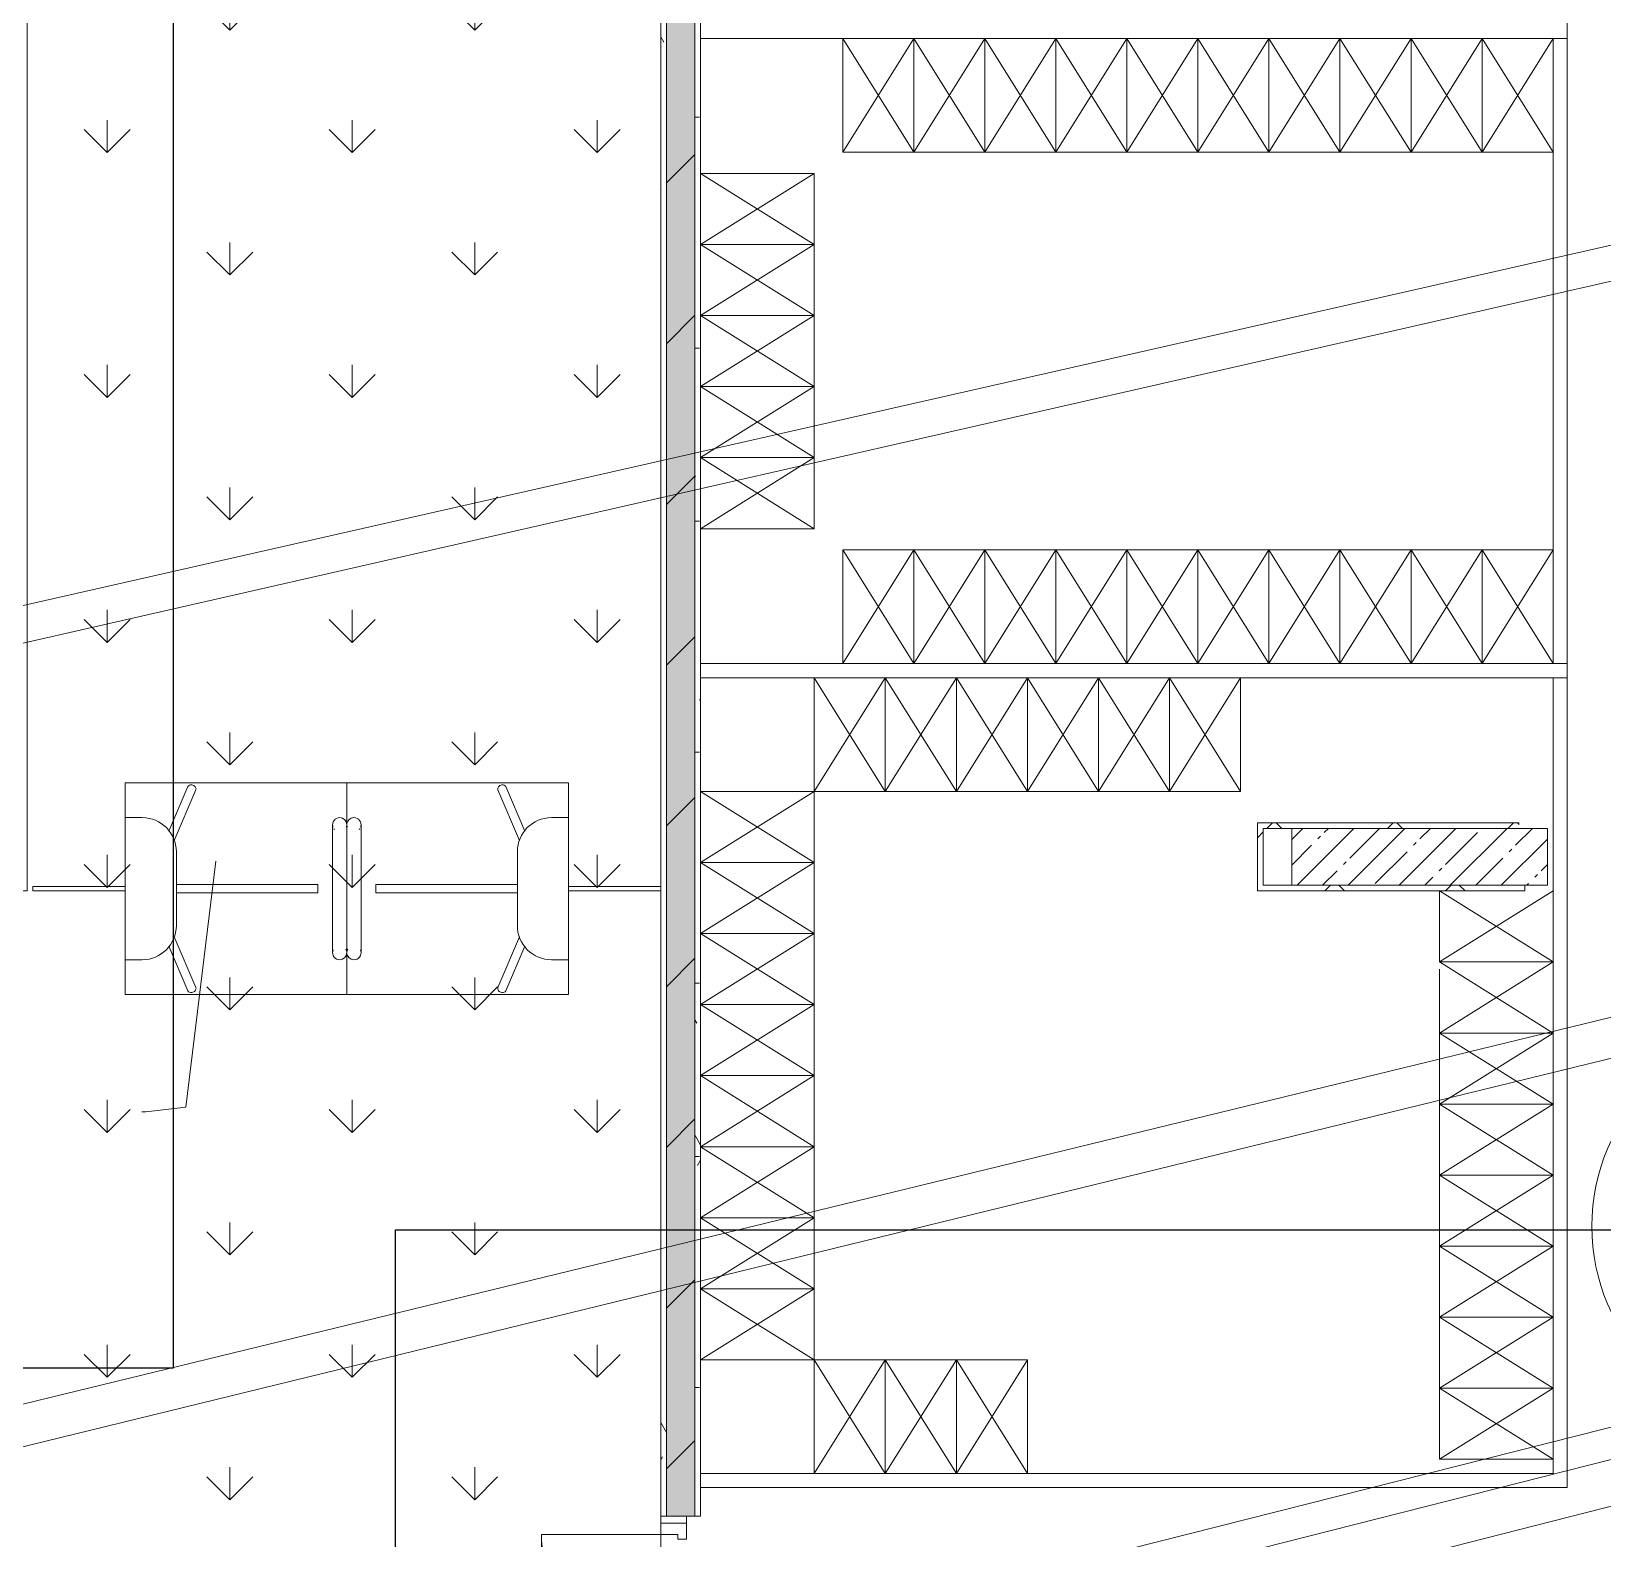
# Model space of a CAD drawing. Header units: millimetres. Extents: x -500089 to 1469082, y -290736 to 166440.
# Drawn here: x 1157119 to 1162648, y -62520 to -57215 of the extents above; entities that cross this region are included whole.
import ezdxf

# ---------------------------------------------------------------- set-up
doc = ezdxf.new("R2010")
doc.units = ezdxf.units.MM
for name, color, linetype, lineweight in [('Аннотация', 7, 'Continuous', 0), ('Двери', 7, 'Continuous', 0), ('Линии', 7, 'Continuous', 0), ('Марки помещений', 7, 'Continuous', 0), ('Несущие колонны', 7, 'Continuous', 0), ('Оборудование', 7, 'Continuous', 0), ('Стены наружные', 7, 'Continuous', 0), ('Стены несущие', 7, 'Continuous', 0), ('Стены отделка', 7, 'Continuous', 0), ('Стены штриховка', 7, 'Continuous', 0), ('экспертиза ДУ пояснения', 6, 'Continuous', 0), ('экспертиза условные обозначения', 1, 'Continuous', 0)]:
    doc.layers.add(name, color=color, linetype=linetype, lineweight=lineweight)
pattern_1 = [(0, (1111853.59, -73570.49), (812.8, 203.2), [67.056, -542.544, 67.056, -542.544, -3251.2]), (0, (1111853.59, -73570.49), (812.8, 203.2), [-1219.2, 67.056, -1152.144, 67.056, -542.544, -1422.4]), (0, (1111853.59, -73570.49), (812.8, 203.2), [-3048, 67.056, -339.344, 67.056, -948.944]), (120, (1112158.39, -73468.89), (-582.3764, 602.30545), [67.056, -542.544, 67.056, -542.544, -3251.2]), (120, (1112158.39, -73468.89), (-582.3764, 602.30545), [-1219.2, 67.056, -1152.144, 67.056, -542.544, -1422.4]), (120, (1112158.39, -73468.89), (-582.3764, 602.30545), [-3048, 67.056, -339.344, 67.056, -948.944]), (240, (1112259.99, -73062.49), (-230.4236, -805.50545), [67.056, -542.544, 67.056, -542.544, -3251.2]), (240, (1112259.99, -73062.49), (-230.4236, -805.50545), [-1219.2, 67.056, -1152.144, 67.056, -542.544, -1422.4]), (240, (1112259.99, -73062.49), (-230.4236, -805.50545), [-3048, 67.056, -339.344, 67.056, -948.944])]
pattern_2 = [(45, (1111853.6, -73570.5), (-212.132, 212.132), []), (135, (1111853.6, -73570.5), (-212.132, -212.132), [])]

# ---------------------------------------------------------------- blocks, each defined once
blk = doc.blocks.new('ASVP_ДверьСтальная_2 полотна - Внутренняя 1320х2000h_полотна_ Г Пр _1200 в чистоте_-4240589-З Этаж 01')
at = {"layer": 'Двери', "lineweight": 18}
for p, q in [((-660, 970), (-600, 970)), ((-660, 70), (-660, 970)), ((-600, 970), (-600, 70)), ((660, 490), (600, 490)), ((600, 490), (600, 70)), ((660, 70), (660, 490)), ((-725, 70), (-700, 70)), ((-725, -20), (-725, 70)), ((-700, 70), (-660, 70)), ((-700, -20), (-700, 70)), ((-700, 70), (-700, -20)), ((-600, 70), (-660, 70)), ((-660, 70), (-660, 10)), ((600, 70), (660, 70)), ((700, 70), (660, 70)), ((660, 70), (660, 10)), ((700, -20), (700, 70)), ((725, 70), (700, 70)), ((700, 70), (700, -20)), ((725, -20), (725, 70)), ((-660, 10), (-644, 10)), ((-644, 10), (-644, -20)), ((660, 10), (644, 10)), ((644, 10), (644, -20)), ((-700, -20), (-725, -20)), ((-644, -20), (-700, -20)), ((644, -20), (700, -20)), ((700, -20), (725, -20))]:
    blk.add_line(p, q, dxfattribs=at)
at = {"layer": 'Двери'}
for centre, radius, start, end in [((-660, 70), 900, 360, 90), ((660, 70), 420, 90, 180)]:
    blk.add_arc(centre, radius, start, end, dxfattribs=at)
blk = doc.blocks.new('ADSK_КолоннаЖБ_Прямоугольная - 200x900 мм-V270-З Этаж 01')
at = {"layer": 'Несущие колонны'}
h = blk.add_hatch(dxfattribs=at)
h.set_pattern_fill('FP_58', color=256, style=0, pattern_type=2)
h.set_pattern_definition([(45, (-50150, -13450), (-89.80256, 89.80256), []), (45, (-50060.2, -13450), (-89.80256, 89.80256), [158.75, -31.75, 13.411, -18.339])])
h.paths.add_polyline_path([(450, -100), (450, 100), (-450, 100), (-450, -100)], flags=0)
at = {"layer": 'Несущие колонны', "lineweight": 18}
for p, q in [((-450, -100), (-450, 100)), ((-450, 100), (450, 100)), ((450, 100), (-450, 100)), ((-450, 100), (-450, -100)), ((450, 100), (450, -100)), ((450, -100), (450, 100)), ((450, -100), (-450, -100)), ((-450, -100), (450, -100))]:
    blk.add_line(p, q, dxfattribs=at)
blk = doc.blocks.new('EG_Турникет_Ростов-Дон_Т83М - Т83М_745х780х990_h_-3424986-З Этаж 01')
at = {"layer": 'Оборудование'}
for p, q in [((390, 372.5), (-390, 372.5)), ((-390, 372.5), (-390, 250)), ((-169.1, 359.8), (-235.9, 202.8)), ((-217.5, 169.4), (-141.5, 348)), ((390, 225), (390, 372.5)), ((-330, 250), (-390, 250)), ((-390, 250), (-390, -250)), ((340, 225), (340, 190)), ((390, 190), (390, 225)), ((340, 190), (340, -190)), ((390, -190), (390, 190)), ((-210, -130), (-210, 130)), ((288.2, 15), (-210, 15)), ((288.2, 15), (288.2, -15)), ((-210, -15), (288.2, -15)), ((-235.9, -202.8), (-169.1, -359.8)), ((-141.5, -348), (-217.5, -169.4)), ((340, -190), (340, -225)), ((390, -225), (390, -190)), ((-390, -250), (-390, -372.5)), ((-390, -250), (-330, -250)), ((390, -372.5), (390, -225)), ((-390, -372.5), (390, -372.5))]:
    blk.add_line(p, q, dxfattribs=at)
at = {"layer": 'Оборудование', "flags": 128}
for points in [[(340, 225), (340, 225), (340, 224.9), (340, 224.7), (340, 224.6), (340, 224.3), (340, 224), (340, 223.6), (340, 223.2), (340, 222.8), (340, 222.2), (340, 221.7), (340, 221), (340, 220.4), (340, 219.7), (340, 218.9), (340, 218.1), (340, 217.2), (340, 216.3), (340, 215.4), (340, 214.4), (340, 213.4), (340, 212.3), (340, 211.2), (340, 210.1), (340, 208.9), (340, 207.7), (340, 206.5), (340, 205.2), (340, 204), (340, 202.7), (340, 201.4), (340, 200), (340, 198.7), (340, 197.3), (340, 195.9), (340, 194.6), (340, 193.2), (340, 191.8), (340, 190.4), (340, 190)], [(390, 190), (390, 191.4), (390, 192.8), (390, 194.2), (390, 195.6), (390, 197), (390, 198.3), (390, 199.7), (390, 201), (390, 202.3), (390, 203.6), (390, 204.9), (390, 206.2), (390, 207.4), (390, 208.6), (390, 209.8), (390, 210.9), (390, 212), (390, 213.1), (390, 214.1), (390, 215.1), (390, 216.1), (390, 217), (390, 217.8), (390, 218.7), (390, 219.5), (390, 220.2), (390, 220.9), (390, 221.5), (390, 222.1), (390, 222.6), (390, 223.1), (390, 223.5), (390, 223.9), (390, 224.2), (390, 224.5), (390, 224.7), (390, 224.9), (390, 225), (390, 225)], [(340, -190), (340, -191.4), (340, -192.8), (340, -194.2), (340, -195.6), (340, -197), (340, -198.3), (340, -199.7), (340, -201), (340, -202.3), (340, -203.6), (340, -204.9), (340, -206.2), (340, -207.4), (340, -208.6), (340, -209.8), (340, -210.9), (340, -212), (340, -213.1), (340, -214.1), (340, -215.1), (340, -216.1), (340, -217), (340, -217.8), (340, -218.7), (340, -219.5), (340, -220.2), (340, -220.9), (340, -221.5), (340, -222.1), (340, -222.6), (340, -223.1), (340, -223.5), (340, -223.9), (340, -224.2), (340, -224.5), (340, -224.7), (340, -224.9), (340, -225), (340, -225)], [(390, -225), (390, -225), (390, -224.9), (390, -224.7), (390, -224.6), (390, -224.3), (390, -224), (390, -223.6), (390, -223.2), (390, -222.8), (390, -222.2), (390, -221.7), (390, -221), (390, -220.4), (390, -219.7), (390, -218.9), (390, -218.1), (390, -217.2), (390, -216.3), (390, -215.4), (390, -214.4), (390, -213.4), (390, -212.3), (390, -211.2), (390, -210.1), (390, -208.9), (390, -207.7), (390, -206.5), (390, -205.2), (390, -204), (390, -202.7), (390, -201.4), (390, -200), (390, -198.7), (390, -197.3), (390, -195.9), (390, -194.6), (390, -193.2), (390, -191.8), (390, -190.4), (390, -190)]]:
    blk.add_lwpolyline(points, dxfattribs=at)
at = {"layer": 'Оборудование'}
for centre, radius, start, end in [((-330, 130), 120, 360, 90), ((365, 225), 25, 90, 193.3027), ((365, 225), 25, 360, 90), ((365, 225), 25, 346.6973, 360), ((365, 225), 25, 196.5215, 202.7642), ((365, 225), 25, 330.8071, 343.4785), ((-330, -130), 120, 270, 360), ((365, -225), 25, 166.6973, 270), ((365, -225), 25, 138.1004, 145.7812), ((365, -225), 25, 0, 13.3027), ((365, -225), 25, 270, 0)]:
    blk.add_arc(centre, radius, start, end, dxfattribs=at)
for centre, major_axis, start_param, end_param in [((-155.3, 353.9), (-13.8, 5.9), 5.021743, 6.330739), ((-155.3, 353.9), (-13.8, 5.9), 3.189147, 5.021743), ((-155.3, -353.9), (13.8, 5.9), 3.094038, 4.403035), ((-155.3, -353.9), (13.8, 5.9), 4.403035, 6.235631)]:
    blk.add_ellipse(centre, major_axis=major_axis, ratio=0.750665, start_param=start_param, end_param=end_param, dxfattribs=at)
for points in [[(341.4, 216.7), (341, 218), (340.2, 220.8), (340, 223.6), (340, 225)], [(340, -225), (340, -223.6), (340.2, -220.8), (341, -218), (341.4, -216.7)], [(388.6, -216.7), (389, -218), (389.8, -220.8), (390, -223.6), (390, -225)]]:
    blk.add_open_spline(points, degree=3, dxfattribs=at)
blk.add_open_spline([(390, 225), (390, 223.6), (389.8, 220.8), (388.9, 217.3), (387.8, 214.7), (387.2, 213.4), (386.8, 212.8)], degree=3, knots=[0, 0, 0, 0, 0.125, 0.25, 0.3125, 0.3699192, 0.3699192, 0.3699192, 0.3699192], dxfattribs=at)
blk = doc.blocks.new('EG_Турникет_Ростов-Дон_Т83М - Т83М_745х780х990_h_-3425242-З Этаж 01')
at = {"layer": 'Оборудование'}
for p, q in [((390, 372.5), (-390, 372.5)), ((-390, 372.5), (-390, 250)), ((-169.1, 359.8), (-235.9, 202.8)), ((-217.5, 169.4), (-141.5, 348)), ((390, 225), (390, 372.5)), ((-330, 250), (-390, 250)), ((-390, 250), (-390, -250)), ((340, 225), (340, 190)), ((390, 190), (390, 225)), ((340, 190), (340, -190)), ((390, -190), (390, 190)), ((-210, -130), (-210, 130)), ((288.2, 15), (-210, 15)), ((288.2, 15), (288.2, -15)), ((-210, -15), (288.2, -15)), ((-235.9, -202.8), (-169.1, -359.8)), ((-141.5, -348), (-217.5, -169.4)), ((340, -190), (340, -225)), ((390, -225), (390, -190)), ((-390, -250), (-390, -372.5)), ((-390, -250), (-330, -250)), ((390, -372.5), (390, -225)), ((-390, -372.5), (390, -372.5))]:
    blk.add_line(p, q, dxfattribs=at)
at = {"layer": 'Оборудование', "flags": 128}
for points in [[(340, 225), (340, 225), (340, 224.9), (340, 224.7), (340, 224.6), (340, 224.3), (340, 224), (340, 223.6), (340, 223.2), (340, 222.8), (340, 222.2), (340, 221.7), (340, 221), (340, 220.4), (340, 219.7), (340, 218.9), (340, 218.1), (340, 217.2), (340, 216.3), (340, 215.4), (340, 214.4), (340, 213.4), (340, 212.3), (340, 211.2), (340, 210.1), (340, 208.9), (340, 207.7), (340, 206.5), (340, 205.2), (340, 204), (340, 202.7), (340, 201.4), (340, 200), (340, 198.7), (340, 197.3), (340, 195.9), (340, 194.6), (340, 193.2), (340, 191.8), (340, 190.4), (340, 190)], [(390, 190), (390, 191.4), (390, 192.8), (390, 194.2), (390, 195.6), (390, 197), (390, 198.3), (390, 199.7), (390, 201), (390, 202.3), (390, 203.6), (390, 204.9), (390, 206.2), (390, 207.4), (390, 208.6), (390, 209.8), (390, 210.9), (390, 212), (390, 213.1), (390, 214.1), (390, 215.1), (390, 216.1), (390, 217), (390, 217.8), (390, 218.7), (390, 219.5), (390, 220.2), (390, 220.9), (390, 221.5), (390, 222.1), (390, 222.6), (390, 223.1), (390, 223.5), (390, 223.9), (390, 224.2), (390, 224.5), (390, 224.7), (390, 224.9), (390, 225), (390, 225)], [(340, -190), (340, -191.4), (340, -192.8), (340, -194.2), (340, -195.6), (340, -197), (340, -198.3), (340, -199.7), (340, -201), (340, -202.3), (340, -203.6), (340, -204.9), (340, -206.2), (340, -207.4), (340, -208.6), (340, -209.8), (340, -210.9), (340, -212), (340, -213.1), (340, -214.1), (340, -215.1), (340, -216.1), (340, -217), (340, -217.8), (340, -218.7), (340, -219.5), (340, -220.2), (340, -220.9), (340, -221.5), (340, -222.1), (340, -222.6), (340, -223.1), (340, -223.5), (340, -223.9), (340, -224.2), (340, -224.5), (340, -224.7), (340, -224.9), (340, -225), (340, -225)], [(390, -225), (390, -225), (390, -224.9), (390, -224.7), (390, -224.6), (390, -224.3), (390, -224), (390, -223.6), (390, -223.2), (390, -222.8), (390, -222.2), (390, -221.7), (390, -221), (390, -220.4), (390, -219.7), (390, -218.9), (390, -218.1), (390, -217.2), (390, -216.3), (390, -215.4), (390, -214.4), (390, -213.4), (390, -212.3), (390, -211.2), (390, -210.1), (390, -208.9), (390, -207.7), (390, -206.5), (390, -205.2), (390, -204), (390, -202.7), (390, -201.4), (390, -200), (390, -198.7), (390, -197.3), (390, -195.9), (390, -194.6), (390, -193.2), (390, -191.8), (390, -190.4), (390, -190)]]:
    blk.add_lwpolyline(points, dxfattribs=at)
at = {"layer": 'Оборудование'}
for centre, radius, start, end in [((-330, 130), 120, 0, 90), ((365, 225), 25, 90, 193.3027), ((365, 225), 25, 360, 90), ((365, 225), 25, 346.6973, 360), ((365, 225), 25, 214.2188, 221.8996), ((-330, -130), 120, 270, 0), ((365, -225), 25, 166.6973, 270), ((365, -225), 25, 157.2358, 163.4785), ((365, -225), 25, 16.5215, 29.1929), ((365, -225), 25, 0, 13.3027), ((365, -225), 25, 270, 0)]:
    blk.add_arc(centre, radius, start, end, dxfattribs=at)
for centre, major_axis, start_param, end_param in [((-155.3, 353.9), (-13.8, 5.9), 5.021743, 6.330739), ((-155.3, 353.9), (-13.8, 5.9), 3.189147, 5.021743), ((-155.3, -353.9), (13.8, 5.9), 3.094038, 4.403035), ((-155.3, -353.9), (13.8, 5.9), 4.403035, 6.235631)]:
    blk.add_ellipse(centre, major_axis=major_axis, ratio=0.750665, start_param=start_param, end_param=end_param, dxfattribs=at)
for points in [[(341.4, 216.7), (341, 218), (340.2, 220.8), (340, 223.6), (340, 225)], [(390, 225), (390, 223.6), (389.8, 220.8), (389, 218), (388.6, 216.7)], [(340, -225), (340, -223.6), (340.2, -220.8), (341, -218), (341.4, -216.7)]]:
    blk.add_open_spline(points, degree=3, dxfattribs=at)
blk.add_open_spline([(386.8, -212.8), (387.2, -213.4), (387.8, -214.7), (388.9, -217.3), (389.8, -220.8), (390, -223.6), (390, -225)], degree=3, knots=[0.6300808, 0.6300808, 0.6300808, 0.6300808, 0.6875, 0.75, 0.875, 1, 1, 1, 1], dxfattribs=at)
blk = doc.blocks.new('ASVP_Марка_Помещение_ОдноЗначение - Номер-684784-З Этаж 01')
at = {"layer": 'Марки помещений'}
blk.add_circle((0, 0), 3.5, dxfattribs=at)

msp = doc.modelspace()

# ---------------------------------------------------------------- hatches: boundary and pattern name
at = {"layer": 'Стены штриховка'}
h = msp.add_hatch(dxfattribs=at)
h.set_pattern_fill('FP_201', color=256, style=0, pattern_type=2)
h.set_pattern_definition([(45, (1111853.6, -73570.5), (-282.8427, 282.8427), [])])
h.paths.add_polyline_path([(1159453.585, -71670.488), (1159453.585, -70600.488), (1159353.585, -70600.488), (1159353.585, -71670.488)], flags=0)
h.paths.add_polyline_path([(1159403.585, -69500.488), (1159453.585, -69500.488), (1159453.585, -68680.488), (1159353.585, -68680.488), (1159353.585, -69500.488)], flags=0)
h.paths.add_polyline_path([(1159453.585, -67680.488), (1159453.585, -63890.488), (1159353.585, -63890.488), (1159353.585, -67680.488), (1159403.585, -67680.488)], flags=0)
h.paths.add_polyline_path([(1159353.585, -62440.488), (1159453.585, -62440.488), (1159453.585, -52520.488), (1159353.585, -52520.488), (1159353.585, -61324.19)], flags=0)
h = msp.add_hatch(dxfattribs=at)
h.set_pattern_fill('FP_31', color=256, style=0, pattern_type=2)
h.set_pattern_definition([(50, (1111853.6, -73570.5), (728.7365, -63.756), [76.2, -838.2]), (355, (1111853.6, -73570.5), (-140.972, 764.228), [60.96, -670.56]), (100.451, (1111914.3, -73575.8), (587.77, 700.467), [64.76, -712.36]), (46.184, (1111853.6, -73367.3), (1084.316, -168.171), [114.3, -1257.3]), (96.636, (1111943.9, -73381.3), (949.61, 989.71), [97.14, -1068.54]), (351.184, (1111853.6, -73367.3), (949.62, 989.7), [91.44, -1005.84]), (21, (1111955.2, -73418.1), (606.458, -409.0606), [76.2, -838.2]), (326, (1111955.2, -73418.1), (247.208, 736.753), [60.96, -670.56]), (71.451, (1112005.7, -73452.2), (853.668, 327.685), [64.76, -712.36]), (37.5, (1111853.59, -73570.5), (12.3547, 338.2201), [33.528, -628.904, 33.528, -647.192, -673.1]), (37.5, (1111853.59, -73570.5), (12.3547, 338.2201), [-1343.152, 33.528, -639.572]), (7.5, (1111853.6, -73570.5), (267.279, 400.7221), [33.528, -354.584, 33.528, -613.664, -256.54]), (7.5, (1111853.6, -73570.5), (267.279, 400.7221), [-1035.304, 33.528, -223.012]), (327.5, (1111627.02, -73570.5), (542.3633, -22.9153), [33.528, -220.472, 33.528, -758.952, -1051.56]), (327.5, (1111627.02, -73570.5), (542.3633, -22.9153), [-1046.48, 33.528, -1018.032]), (317.5, (1111525.4, -73570.5), (592.517, 101.707), [33.528, -296.672, 33.528, -492.76, -746.76]), (317.5, (1111525.4, -73570.5), (592.517, 101.707), [-856.488, 33.528, -713.232])])
h.paths.add_polyline_path([(1159453.585, -71670.488), (1159453.585, -70600.488), (1159353.585, -70600.488), (1159353.585, -71670.488)], flags=0)
h.paths.add_polyline_path([(1159403.585, -69500.488), (1159453.585, -69500.488), (1159453.585, -68680.488), (1159353.585, -68680.488), (1159353.585, -69500.488)], flags=0)
h.paths.add_polyline_path([(1159453.585, -67680.488), (1159453.585, -63890.488), (1159353.585, -63890.488), (1159353.585, -67680.488), (1159403.585, -67680.488)], flags=0)
h.paths.add_polyline_path([(1159353.585, -62440.488), (1159453.585, -62440.488), (1159453.585, -52520.488), (1159353.585, -52520.488), (1159353.585, -61324.19)], flags=0)
h = msp.add_hatch(dxfattribs=at)
h.set_pattern_fill('FP_174', color=256, style=0, pattern_type=2)
h.set_pattern_definition(pattern_1)
h.paths.add_polyline_path([(1159473.585, -71650.488), (1159473.585, -70600.488), (1159453.585, -70600.488), (1159453.585, -71650.488)], flags=0)
h.paths.add_polyline_path([(1159473.585, -69500.488), (1159473.585, -69430.488), (1159453.585, -69430.488), (1159453.585, -69500.488)], flags=0)
h.paths.add_polyline_path([(1159453.585, -69330.488), (1159473.585, -69330.488), (1159473.585, -68680.488), (1159453.585, -68680.488), (1159453.585, -69310.488)], flags=0)
h.paths.add_polyline_path([(1159473.585, -67680.488), (1159473.585, -67660.488), (1159453.585, -67660.488), (1159453.585, -67680.488)], flags=0)
h.paths.add_polyline_path([(1159473.585, -67560.488), (1159473.585, -66120.488), (1159453.585, -66120.488), (1159453.585, -67560.488)], flags=0)
h.paths.add_polyline_path([(1159453.585, -66020.488), (1159473.585, -66020.488), (1159473.585, -64070.488), (1159453.585, -64070.488), (1159453.585, -64201.68)], flags=0)
h.paths.add_polyline_path([(1159453.585, -63970.488), (1159473.585, -63970.488), (1159473.585, -63890.488), (1159453.585, -63890.488), (1159453.585, -63950.488)], flags=0)
h.paths.add_polyline_path([(1159453.585, -62440.488), (1159473.585, -62440.488), (1159473.585, -52720.488), (1159453.585, -52720.488), (1159453.585, -61324.19)], flags=0)
h = msp.add_hatch(dxfattribs=at)
h.set_pattern_fill('FP_174', color=256, style=0, pattern_type=2)
h.set_pattern_definition(pattern_1)
h.paths.add_polyline_path([(1159353.585, -71650.488), (1159353.585, -70600.488), (1159333.585, -70600.488), (1159333.585, -71650.488)], flags=0)
h.paths.add_polyline_path([(1159353.585, -69500.488), (1159353.585, -68680.488), (1159333.585, -68680.488), (1159333.585, -69500.488)], flags=0)
h.paths.add_polyline_path([(1159333.585, -67680.488), (1159353.585, -67680.488), (1159353.585, -63890.488), (1159333.585, -63890.488), (1159333.585, -67079.17)], flags=0)
h.paths.add_polyline_path([(1159353.585, -62440.488), (1159353.585, -55700.488), (1159333.585, -55700.488), (1159333.585, -62440.488)], flags=0)
h = msp.add_hatch(dxfattribs=at)
h.set_pattern_fill('FP_202', color=256, style=0, pattern_type=2)
h.set_pattern_definition(pattern_2)
h.paths.add_polyline_path([(1162353.585, -60020.488), (1162353.585, -60000.488), (1161433.585, -60000.488), (1161433.585, -60020.488), (1161553.585, -60020.488)], flags=0)
h = msp.add_hatch(dxfattribs=at)
h.set_pattern_fill('FP_202', color=256, style=0, pattern_type=2)
h.set_pattern_definition(pattern_2)
h.paths.add_polyline_path([(1161433.585, -60240.488), (1161453.585, -60240.488), (1161453.585, -60020.488), (1161433.585, -60020.932), (1161433.585, -60220.488)], flags=0)
h = msp.add_hatch(dxfattribs=at)
h.set_pattern_fill('FP_202', color=256, style=0, pattern_type=2)
h.set_pattern_definition(pattern_2)
h.paths.add_polyline_path([(1161553.585, -60240.488), (1162373.585, -60240.488), (1162373.585, -60220.488), (1161453.585, -60220.488), (1161453.585, -60240.488)], flags=0)
at = {"layer": 'экспертиза условные обозначения'}
h = msp.add_hatch(dxfattribs=at)
h.set_pattern_fill('GRASS', color=6, scale=24)
h.set_pattern_definition([(90, (1077209.23, -303341.8), (-431.0523, 431.0523), [114.3, -747.8046]), (45, (1077209.2, -303341.8), (-431.0523, 431.0523), [114.3, -495.3]), (135, (1077209.2, -303341.8), (-431.0523, -431.0523), [114.3, -495.3])])
h.paths.add_polyline_path([(1157373.585, -71650.488), (1159333.585, -71650.488), (1159333.585, -55760.488), (1157103.585, -55760.488), (1157103.585, -60240.488), (1153463.585, -60240.488), (1153463.585, -61460.488), (1149123.585, -61460.488), (1149123.585, -73770.488), (1154683.585, -73770.488), (1154683.585, -66250.488), (1157373.585, -66250.488)])

# ---------------------------------------------------------------- linework, layer by layer
at = {"color": 4}
for points in [[(1148406.389, -61918.488), (1157618.585, -61918.488), (1157618.585, -55160.488), (1148406.389, -55160.488)], [(1158400.389, -61433.488), (1164796.389, -61433.488), (1164796.389, -72548.488), (1158400.389, -72548.488)]]:
    msp.add_lwpolyline(points, close=True, dxfattribs=at)
at = {"layer": 'Аннотация'}
for p, q in [((1157767.81, -60136.043), (1157661.518, -61001.011)), ((1157521.109, -61018.008), (1157506.901, -61018.008)), ((1157661.518, -61001.011), (1157521.109, -61018.008))]:
    msp.add_line(p, q, dxfattribs=at)
at = {"layer": 'Линии'}
for p, q in [((1162523.585, -54940.488), (1162523.585, -57240.488)), ((1162523.585, -57190.488), (1162523.585, -59490.488)), ((1162523.585, -57240.488), (1159473.585, -57240.488)), ((1159973.585, -57640.488), (1159973.585, -57240.488)), ((1160223.585, -57240.488), (1159973.585, -57640.488)), ((1159973.585, -57240.488), (1160223.585, -57640.488)), ((1160223.585, -57640.488), (1160223.585, -57240.488)), ((1160473.585, -57240.488), (1160223.585, -57640.488)), ((1160223.585, -57240.488), (1160473.585, -57640.488)), ((1160473.585, -57640.488), (1160473.585, -57240.488)), ((1160723.585, -57240.488), (1160473.585, -57640.488)), ((1160473.585, -57240.488), (1160723.585, -57640.488)), ((1160723.585, -57640.488), (1160723.585, -57240.488)), ((1160973.585, -57240.488), (1160723.585, -57640.488)), ((1160723.585, -57240.488), (1160973.585, -57640.488)), ((1160973.585, -57640.488), (1160973.585, -57240.488)), ((1161223.585, -57240.488), (1160973.585, -57640.488)), ((1160973.585, -57240.488), (1161223.585, -57640.488)), ((1161223.585, -57640.488), (1161223.585, -57240.488)), ((1161473.585, -57240.488), (1161223.585, -57640.488)), ((1161223.585, -57240.488), (1161473.585, -57640.488)), ((1161473.585, -57640.488), (1161473.585, -57240.488)), ((1161723.585, -57240.488), (1161473.585, -57640.488)), ((1161473.585, -57240.488), (1161723.585, -57640.488)), ((1161723.585, -57640.488), (1161723.585, -57240.488)), ((1161973.585, -57240.488), (1161723.585, -57640.488)), ((1161723.585, -57240.488), (1161973.585, -57640.488)), ((1161973.585, -57240.488), (1161973.585, -57640.488)), ((1162223.585, -57240.488), (1161973.585, -57640.488)), ((1161973.585, -57240.488), (1162223.585, -57640.488)), ((1162223.585, -57640.488), (1162223.585, -57240.488)), ((1162473.585, -57240.488), (1162223.585, -57640.488)), ((1162223.585, -57240.488), (1162473.585, -57640.488)), ((1162473.585, -57240.488), (1162473.585, -57640.488)), ((1160223.585, -57640.488), (1159973.585, -57640.488)), ((1160473.585, -57640.488), (1160223.585, -57640.488)), ((1160723.585, -57640.488), (1160473.585, -57640.488)), ((1160973.585, -57640.488), (1160723.585, -57640.488)), ((1161223.585, -57640.488), (1160973.585, -57640.488)), ((1161473.585, -57640.488), (1161223.585, -57640.488)), ((1161723.585, -57640.488), (1161473.585, -57640.488)), ((1161973.585, -57640.488), (1161723.585, -57640.488)), ((1162223.585, -57640.488), (1161973.585, -57640.488)), ((1162473.585, -57640.488), (1162223.585, -57640.488)), ((1162473.585, -57640.488), (1162473.585, -59390.488)), ((1159473.585, -57715.488), (1159873.585, -57715.488)), ((1159473.585, -57715.488), (1159873.585, -57965.488)), ((1159473.585, -57965.488), (1159873.585, -57715.488)), ((1159873.585, -57715.488), (1159873.585, -57965.488)), ((1159473.585, -57965.488), (1159873.585, -57965.488)), ((1159473.585, -57965.488), (1159873.585, -58215.488)), ((1159473.585, -58215.488), (1159873.585, -57965.488)), ((1159873.585, -57965.488), (1159873.585, -58215.488)), ((1159473.585, -58215.488), (1159873.585, -58215.488)), ((1159473.585, -58215.488), (1159873.585, -58465.488)), ((1159473.585, -58465.488), (1159873.585, -58215.488)), ((1159873.585, -58215.488), (1159873.585, -58465.488)), ((1159873.585, -58465.488), (1159473.585, -58465.488)), ((1159473.585, -58465.488), (1159873.585, -58715.488)), ((1159473.585, -58715.488), (1159873.585, -58465.488)), ((1159873.585, -58465.488), (1159873.585, -58715.488)), ((1159873.585, -58715.488), (1159473.585, -58715.488)), ((1159473.585, -58715.488), (1159873.585, -58965.488)), ((1159473.585, -58965.488), (1159873.585, -58715.488)), ((1159873.585, -58715.488), (1159873.585, -58965.488)), ((1159873.585, -58965.488), (1159473.585, -58965.488)), ((1159973.585, -59440.488), (1159973.585, -59040.488)), ((1159973.585, -59040.488), (1160223.585, -59040.488)), ((1160223.585, -59040.488), (1159973.585, -59440.488)), ((1159973.585, -59040.488), (1160223.585, -59440.488)), ((1160223.585, -59440.488), (1160223.585, -59040.488)), ((1160223.585, -59040.488), (1160473.585, -59040.488)), ((1160473.585, -59040.488), (1160223.585, -59440.488)), ((1160223.585, -59040.488), (1160473.585, -59440.488)), ((1160473.585, -59440.488), (1160473.585, -59040.488)), ((1160473.585, -59040.488), (1160723.585, -59040.488)), ((1160723.585, -59040.488), (1160473.585, -59440.488)), ((1160473.585, -59040.488), (1160723.585, -59440.488)), ((1160723.585, -59440.488), (1160723.585, -59040.488)), ((1160723.585, -59040.488), (1160973.585, -59040.488)), ((1160973.585, -59040.488), (1160723.585, -59440.488)), ((1160723.585, -59040.488), (1160973.585, -59440.488)), ((1160973.585, -59440.488), (1160973.585, -59040.488)), ((1160973.585, -59040.488), (1161223.585, -59040.488)), ((1161223.585, -59040.488), (1160973.585, -59440.488)), ((1160973.585, -59040.488), (1161223.585, -59440.488)), ((1161223.585, -59440.488), (1161223.585, -59040.488)), ((1161223.585, -59040.488), (1161473.585, -59040.488)), ((1161473.585, -59040.488), (1161223.585, -59440.488)), ((1161223.585, -59040.488), (1161473.585, -59440.488)), ((1161473.585, -59440.488), (1161473.585, -59040.488)), ((1161473.585, -59040.488), (1161723.585, -59040.488)), ((1161723.585, -59040.488), (1161473.585, -59440.488)), ((1161473.585, -59040.488), (1161723.585, -59440.488)), ((1161723.585, -59440.488), (1161723.585, -59040.488)), ((1161723.585, -59040.488), (1161973.585, -59040.488)), ((1161973.585, -59040.488), (1161723.585, -59440.488)), ((1161723.585, -59040.488), (1161973.585, -59440.488)), ((1161973.585, -59040.488), (1161973.585, -59440.488)), ((1161973.585, -59040.488), (1162223.585, -59040.488)), ((1162223.585, -59040.488), (1161973.585, -59440.488)), ((1161973.585, -59040.488), (1162223.585, -59440.488)), ((1162223.585, -59440.488), (1162223.585, -59040.488)), ((1162223.585, -59040.488), (1162473.585, -59040.488)), ((1162473.585, -59040.488), (1162223.585, -59440.488)), ((1162223.585, -59040.488), (1162473.585, -59440.488)), ((1162473.585, -59040.488), (1162473.585, -59440.488)), ((1159873.585, -59440.488), (1159473.585, -59440.488)), ((1159473.585, -59440.488), (1162523.585, -59440.488)), ((1162523.585, -59490.488), (1159473.585, -59490.488)), ((1159873.585, -59890.488), (1159873.585, -59490.488)), ((1160123.585, -59490.488), (1159873.585, -59890.488)), ((1159873.585, -59490.488), (1160123.585, -59890.488)), ((1160223.585, -59440.488), (1159973.585, -59440.488)), ((1160123.585, -59890.488), (1160123.585, -59490.488)), ((1160373.585, -59490.488), (1160123.585, -59890.488)), ((1160123.585, -59490.488), (1160373.585, -59890.488)), ((1160473.585, -59440.488), (1160223.585, -59440.488)), ((1160373.585, -59890.488), (1160373.585, -59490.488)), ((1160623.585, -59490.488), (1160373.585, -59890.488)), ((1160373.585, -59490.488), (1160623.585, -59890.488)), ((1160723.585, -59440.488), (1160473.585, -59440.488)), ((1160623.585, -59890.488), (1160623.585, -59490.488)), ((1160873.585, -59490.488), (1160623.585, -59890.488)), ((1160623.585, -59490.488), (1160873.585, -59890.488)), ((1160973.585, -59440.488), (1160723.585, -59440.488)), ((1160873.585, -59890.488), (1160873.585, -59490.488)), ((1161123.585, -59490.488), (1160873.585, -59890.488)), ((1160873.585, -59490.488), (1161123.585, -59890.488)), ((1161223.585, -59440.488), (1160973.585, -59440.488)), ((1161123.585, -59890.488), (1161123.585, -59490.488)), ((1161373.585, -59490.488), (1161123.585, -59890.488)), ((1161123.585, -59490.488), (1161373.585, -59890.488)), ((1161473.585, -59440.488), (1161223.585, -59440.488)), ((1161373.585, -59490.488), (1161373.585, -59890.488)), ((1161723.585, -59440.488), (1161473.585, -59440.488)), ((1161973.585, -59440.488), (1161723.585, -59440.488)), ((1162223.585, -59440.488), (1161973.585, -59440.488)), ((1162473.585, -59440.488), (1162223.585, -59440.488)), ((1162473.585, -59490.488), (1162473.585, -62290.488)), ((1162523.585, -59440.488), (1162523.585, -62340.488)), ((1159473.585, -59890.488), (1159873.585, -59890.488)), ((1159473.585, -59890.488), (1159873.585, -60140.488)), ((1159473.585, -60140.488), (1159873.585, -59890.488)), ((1160123.585, -59890.488), (1159873.585, -59890.488)), ((1159873.585, -59890.488), (1159873.585, -60140.488)), ((1160373.585, -59890.488), (1160123.585, -59890.488)), ((1160623.585, -59890.488), (1160373.585, -59890.488)), ((1160873.585, -59890.488), (1160623.585, -59890.488)), ((1161123.585, -59890.488), (1160873.585, -59890.488)), ((1161373.585, -59890.488), (1161123.585, -59890.488)), ((1159473.585, -60140.488), (1159873.585, -60140.488)), ((1159473.585, -60140.488), (1159873.585, -60390.488)), ((1159473.585, -60390.488), (1159873.585, -60140.488)), ((1159873.585, -60140.488), (1159873.585, -60390.488)), ((1162073.585, -60490.488), (1162073.585, -60240.488)), ((1162073.585, -60240.488), (1162473.585, -60490.488)), ((1162073.585, -60490.488), (1162473.585, -60240.488)), ((1159473.585, -60390.488), (1159873.585, -60390.488)), ((1159473.585, -60390.488), (1159873.585, -60640.488)), ((1159473.585, -60640.488), (1159873.585, -60390.488)), ((1159873.585, -60390.488), (1159873.585, -60640.488)), ((1162073.585, -60490.488), (1162473.585, -60490.488)), ((1162073.585, -60490.488), (1162473.585, -60740.488)), ((1162073.585, -60740.488), (1162473.585, -60490.488)), ((1162073.585, -60915.488), (1162073.585, -60515.488)), ((1159473.585, -60640.488), (1159873.585, -60640.488)), ((1159473.585, -60640.488), (1159873.585, -60890.488)), ((1159473.585, -60890.488), (1159873.585, -60640.488)), ((1159873.585, -60640.488), (1159873.585, -60890.488)), ((1162073.585, -60740.488), (1162473.585, -60740.488)), ((1162073.585, -60990.488), (1162073.585, -60740.488)), ((1162073.585, -60740.488), (1162473.585, -60990.488)), ((1162073.585, -60990.488), (1162473.585, -60740.488)), ((1159473.585, -60890.488), (1159873.585, -60890.488)), ((1159473.585, -60890.488), (1159873.585, -61140.488)), ((1159473.585, -61140.488), (1159873.585, -60890.488)), ((1159873.585, -60890.488), (1159873.585, -61140.488)), ((1162073.585, -60990.488), (1162473.585, -60990.488)), ((1162073.585, -61240.488), (1162073.585, -60990.488)), ((1162073.585, -60990.488), (1162473.585, -61240.488)), ((1162073.585, -61240.488), (1162473.585, -60990.488)), ((1159473.585, -61140.488), (1159873.585, -61140.488)), ((1159473.585, -61140.488), (1159873.585, -61390.488)), ((1159473.585, -61390.488), (1159873.585, -61140.488)), ((1159873.585, -61140.488), (1159873.585, -61390.488)), ((1162073.585, -61240.488), (1162473.585, -61240.488)), ((1162073.585, -61490.488), (1162073.585, -61240.488)), ((1162073.585, -61240.488), (1162473.585, -61490.488)), ((1162073.585, -61490.488), (1162473.585, -61240.488)), ((1159473.585, -61390.488), (1159873.585, -61390.488)), ((1159473.585, -61390.488), (1159873.585, -61640.488)), ((1159473.585, -61640.488), (1159873.585, -61390.488)), ((1159873.585, -61390.488), (1159873.585, -61640.488)), ((1162073.585, -61490.488), (1162473.585, -61490.488)), ((1162073.585, -61740.488), (1162073.585, -61490.488)), ((1162073.585, -61490.488), (1162473.585, -61740.488)), ((1162073.585, -61740.488), (1162473.585, -61490.488)), ((1159873.585, -61640.488), (1159473.585, -61640.488)), ((1159473.585, -61640.488), (1159873.585, -61890.488)), ((1159473.585, -61890.488), (1159873.585, -61640.488)), ((1159873.585, -61640.488), (1159873.585, -61890.488)), ((1162473.585, -61740.488), (1162073.585, -61740.488)), ((1162073.585, -61990.488), (1162073.585, -61740.488)), ((1162073.585, -61740.488), (1162473.585, -61990.488)), ((1162073.585, -61990.488), (1162473.585, -61740.488)), ((1159873.585, -61890.488), (1159473.585, -61890.488)), ((1159873.585, -62290.488), (1159873.585, -61890.488)), ((1159873.585, -61890.488), (1160123.585, -61890.488)), ((1160123.585, -61890.488), (1159873.585, -62290.488)), ((1159873.585, -61890.488), (1160123.585, -62290.488)), ((1160123.585, -62290.488), (1160123.585, -61890.488)), ((1160123.585, -61890.488), (1160373.585, -61890.488)), ((1160373.585, -61890.488), (1160123.585, -62290.488)), ((1160123.585, -61890.488), (1160373.585, -62290.488)), ((1160373.585, -62290.488), (1160373.585, -61890.488)), ((1160373.585, -61890.488), (1160623.585, -61890.488)), ((1160623.585, -61890.488), (1160373.585, -62290.488)), ((1160373.585, -61890.488), (1160623.585, -62290.488)), ((1160623.585, -61890.488), (1160623.585, -62290.488)), ((1162473.585, -61990.488), (1162073.585, -61990.488)), ((1162073.585, -62240.488), (1162073.585, -61990.488)), ((1162073.585, -61990.488), (1162473.585, -62240.488)), ((1162073.585, -62240.488), (1162473.585, -61990.488)), ((1162473.585, -62240.488), (1162073.585, -62240.488)), ((1162473.585, -62290.488), (1159473.585, -62290.488)), ((1162523.585, -62340.488), (1159473.585, -62340.488))]:
    msp.add_line(p, q, dxfattribs=at)
at = {"layer": 'Стены наружные'}
for p, q in [((1157123.585, -60224.488), (1157448.585, -60224.488)), ((1157123.585, -60224.488), (1157123.585, -60240.488)), ((1157448.585, -60240.488), (1157123.585, -60240.488)), ((1159008.585, -60224.488), (1159333.585, -60224.488)), ((1159333.585, -60240.488), (1159008.585, -60240.488))]:
    msp.add_line(p, q, dxfattribs=at)
at = {"layer": 'Стены несущие'}
for p, q in [((1159453.585, -62440.488), (1159453.585, -52720.488)), ((1159353.585, -62440.488), (1159353.585, -55700.488)), ((1159423.585, -62440.488), (1159453.585, -62440.488))]:
    msp.add_line(p, q, dxfattribs=at)
at = {"layer": 'Стены отделка'}
for p, q in [((1159473.585, -62440.488), (1159473.585, -52520.488)), ((1159333.585, -55720.488), (1159333.585, -62440.488)), ((1162353.585, -60000.488), (1161433.585, -60000.488)), ((1161433.585, -60000.488), (1161433.585, -60240.488)), ((1161453.585, -60020.488), (1161553.585, -60020.488)), ((1161453.585, -60220.488), (1161453.585, -60020.488)), ((1161433.585, -60240.488), (1162373.585, -60240.488)), ((1161553.585, -60220.488), (1161453.585, -60220.488)), ((1162373.585, -60240.488), (1162373.585, -60220.488)), ((1159453.585, -62440.488), (1159473.585, -62440.488))]:
    msp.add_line(p, q, dxfattribs=at)
at = {"layer": 'экспертиза ДУ пояснения'}
for p, q in [((1117843.141, -68145.077), (1326068.788, -20876.663)), ((1326068.788, -20876.663), (1118766.945, -68096.993)), ((1125772.111, -69675.881), (1326068.788, -20876.663)), ((1326068.788, -20876.663), (1126695.914, -69627.797)), ((1132054.517, -70189.594), (1326068.788, -20876.663))]:
    msp.add_line(p, q, dxfattribs=at)
at = {"layer": 'экспертиза ДУ пояснения', "elevation": 0}
for points in [[(1326068.788, -20876.663), (1154765.126, -64125.446)], [(1155638.952, -64023.379), (1326068.788, -20876.663)]]:
    msp.add_lwpolyline(points, dxfattribs=at)
at = {"layer": 'экспертиза условные обозначения', "color": 6}
msp.add_lwpolyline([(1157373.585, -71650.488), (1159333.585, -71650.488), (1159333.585, -55760.488), (1157103.585, -55760.488), (1157103.585, -60240.488), (1153463.585, -60240.488), (1153463.585, -61460.488), (1149123.585, -61460.488), (1149123.585, -73770.488), (1154683.585, -73770.488), (1154683.585, -66250.488), (1157373.585, -66250.488), (1157373.585, -71650.488)], dxfattribs=at)

# ---------------------------------------------------------------- block references
at = {"layer": 'Двери', "rotation": 89.99999999999993}
msp.add_blockref('ASVP_ДверьСтальная_2 полотна - Внутренняя 1320х2000h_полотна_ Г Пр _1200 в чистоте_-4240589-З Этаж 01', (1159403.585, -63165.488), dxfattribs=at)
at = {"layer": 'Марки помещений', "xscale": 199.9999999999999, "yscale": 199.9999999999999, "zscale": 199.9999999999999}
msp.add_blockref('ASVP_Марка_Помещение_ОдноЗначение - Номер-684784-З Этаж 01', (1163310.208, -61420.617), dxfattribs=at)
at = {"layer": 'Несущие колонны'}
msp.add_blockref('ADSK_КолоннаЖБ_Прямоугольная - 200x900 мм-V270-З Этаж 01', (1162003.585, -60120.488), dxfattribs=at)
at = {"layer": 'Оборудование'}
msp.add_blockref('EG_Турникет_Ростов-Дон_Т83М - Т83М_745х780х990_h_-3425242-З Этаж 01', (1157838.585, -60232.488), dxfattribs=at)
at = {"layer": 'Оборудование', "rotation": 180}
msp.add_blockref('EG_Турникет_Ростов-Дон_Т83М - Т83М_745х780х990_h_-3424986-З Этаж 01', (1158618.585, -60232.488), dxfattribs=at)

doc.saveas('drawing.dxf')
